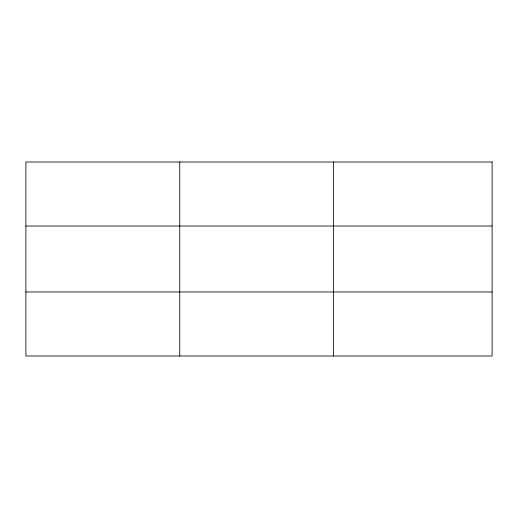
<?xml version="1.0" encoding="UTF-8"?>
<svg xmlns="http://www.w3.org/2000/svg" width="518" height="518" viewBox="0 0 518 518"><rect width="100%" height="100%" fill="white"/><g stroke="black" fill="none" stroke-linecap="round" stroke-linejoin="round"><path stroke-width="0.78" d="M179.746 161.998L179.746 356.002M333.592 161.998L333.592 356.002M25.9 226.023L492.1 226.023M25.9 291.977L492.1 291.977M492.1 161.998L492.1 356.002L25.9 356.002L25.9 161.998L492.1 161.998"/></g></svg>
